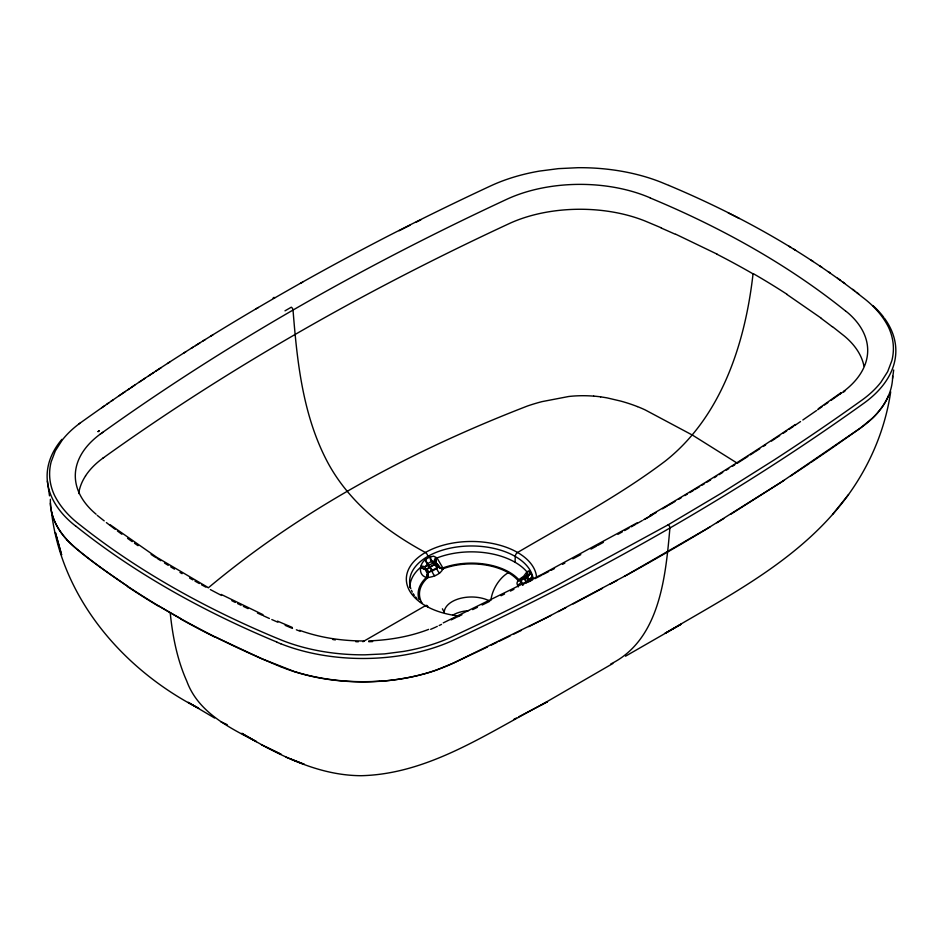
<?xml version="1.0" encoding="UTF-8"?>
<svg xmlns="http://www.w3.org/2000/svg" width="943" height="943" viewBox="0 0 943 943"><rect width="100%" height="100%" fill="white"/><g stroke="black" fill="none" stroke-linecap="round" stroke-linejoin="round"><path stroke-width="1.41" d="M421.91 603.037A52.042 30.046 0 0 1 427.945 577.493C423.254 569.442 445.438 569.124 435.725 562.947A3.536 1.768 49.8 0 1 434.841 561.875C432.035 559.67 425.812 564.456 425.187 567.45A3.536 2.287 71.5 0 0 425.764 568.712L426.625 569.749L426.095 571.564L427.238 572.153L431.835 571.352L437.623 567.969L438.542 566.036L440.192 568.04L443.01 568.794A52.042 30.046 0 0 1 517.943 580.381L520.359 580.44L521.986 578.743M428.334 572.012L427.945 577.493A9.619 5.552 0 0 1 426.472 577.411C417.619 575.289 419.458 563.266 425.776 559.34A57.099 42.447 21.8 0 1 429.925 556.948L433.591 556.17L436.998 557.95A61.625 35.575 0 0 1 526.913 571.859L528.705 570.88L530.367 572.484A57.099 35.103 -25.5 0 1 531.887 575.749L532.677 579.426M427.992 575.808L428.016 572.095L427.91 577.493C433.544 576.939 440.593 574.193 443.01 568.794A9.642 5.564 0 0 0 442.868 567.934L436.998 557.95A4.632 3.3 -60.6 0 0 437.128 563.938M427.981 576.456L427.933 577.493L428.004 572.79L427.981 574.311M515.067 562.264L515.243 556.441A3.3 1.91 -60 0 1 517.577 552.48C567.497 523.153 619.032 496.065 665.31 461.044C721.701 416.476 745.265 342.769 753.056 273.718M427.981 575.077L427.886 577.493M527.361 573.533C528.493 574.263 524.626 577.269 522.481 578.46M421.097 566.095A4.632 0.802 14.7 0 1 424.998 566.708L428.334 565.635A2.216 1.12 66.9 0 0 428.146 565.01L427.957 564.586A2.216 1.12 66.9 0 0 427.603 564.02A4.632 2.652 53.7 0 1 425.281 559.682M892.585 378.414L893.681 369.974M890.687 391.828C883.945 437.446 863.163 480.164 832.539 514.489C786.71 566.401 723.682 598.664 664.98 633.378L681.152 624.207L625.515 656.198M522.917 584.884L521.078 580.711A3.3 2.676 -11.4 0 1 524.284 578.365L527.632 576.409A4.632 3.654 -29.7 0 0 530.367 572.484M527.278 574.004L525.475 576.68M518.273 586.911L516.941 583.21L517.943 580.381C520.489 582.255 522.505 576.762 521.078 580.711M531.876 575.749A4.632 3.642 -20.1 0 1 529.035 579.438L526.17 582.42A3.3 2.475 -36.8 0 0 523.577 584.365M521.562 579.391L520.359 580.44L517.955 580.369A9.619 5.552 0 0 1 518.815 579.686L523.589 576.326L526.913 571.859A4.632 4.255 59.7 0 1 523.837 577.352M528.823 579.556L527.986 580.369M881.634 407.741L877.886 412.48M832.539 514.489L848.547 494.545M526.394 576.043L527.243 575.631L529.801 581.348M428.334 565.635L432.707 563.219L434.464 561.238A4.632 3.289 -35.5 0 1 435.984 557.502M420.849 566.649A4.632 0.825 25.8 0 0 423.313 568.275L426.625 569.749L427.179 569.159A5.811 2.263 -42.7 0 1 428.087 568.429L428.322 568.205A5.564 2.157 -42.7 0 1 429.607 567.486A2.499 1.438 0 0 0 429.878 567.344L434.499 564.68A2.499 1.438 0 0 0 434.735 564.515A5.564 1.78 -48.4 0 1 435.701 563.985L435.914 563.902A5.811 1.862 -48.4 0 1 436.491 563.784L435.525 561.226A4.632 3.277 -68.4 0 1 436.361 557.69M103.506 457.685L101.797 458.993A113.749 65.621 0.1 0 0 85.518 475.92M103.553 457.65L103.176 457.98C230.846 366.391 368.277 288.912 510.752 222.89A113.749 65.774 0 0 1 540.103 213.448A114.044 65.951 0 0 1 645.13 221.039L661.467 227.911M530.131 572.095A4.632 3.748 -32.8 0 1 527.502 576.114L526.607 576.751A2.216 1.78 -12.6 0 0 526.288 577.257L528.493 581.501M208.214 587.902C302.833 508.701 412.845 450.282 527.585 405.961A141.58 81.735 0 0 1 542.036 401.624L568.664 396.508A72.352 41.763 0 0 1 575.336 395.93A76.56 44.191 0 0 1 593.701 396.143M96.115 514.218L94.866 513.157A116.849 67.46 0 0 1 100.017 434.299C227.652 342.651 365.071 265.124 507.487 198.961A116.908 67.495 0 0 1 648.466 197.122L650.34 197.865M100.029 434.31L100.701 433.815M831.243 400.221L841.958 392.606M78.988 423.831L79.742 423.289M840.213 393.844L841.616 392.854M818.3 408.743L840.838 392.842M824.477 404.995L827.86 402.614M101.384 433.297L102.787 432.318M817.675 409.745L822.213 406.574M101.785 407.718L104.838 405.584M816.544 410.535L802.835 420M830.535 449.068L859.556 428.723L872.251 418.362A128.118 74.473 0.7 0 0 877.909 412.492M106.889 404.17L108.94 402.744M829.734 449.622L811.345 462.176M110.991 401.329L113.054 399.903M119.242 395.659L125.454 391.428M521.644 578.99L521.279 579.815C521.019 578.024 520.925 584.118 522.87 585.155M794.772 425.482L800.536 421.568M127.529 390.013L129.604 388.61M130.653 387.903L134.825 385.098M788.996 429.395L793.617 426.271M783.185 433.297L786.674 430.951M809.754 463.249L790.493 476.097M139.01 382.292L141.096 380.889M777.362 437.175L779.696 435.619M142.145 380.194L145.305 378.096M771.515 441.053L776.195 437.953M148.452 375.998L153.733 372.52M795.385 424.491C748.105 456.271 699.871 486.635 650.552 515.161M155.854 371.129L161.147 367.664M763.288 446.452L765.645 444.919M784.01 480.376L730.589 514.371M755.025 451.838L759.752 448.774M167.536 363.503L169.669 362.124M750.274 454.903L753.846 452.605M747.905 456.436L737.167 463.308M183.602 353.189L185.759 351.822M191.158 348.403L193.315 347.036M732.369 466.349L734.762 464.828M195.484 345.68L199.822 342.957M726.358 470.133L728.762 468.624M719.108 474.659L722.739 472.396M203.087 340.918L205.268 339.563M714.264 477.677L716.692 476.168M210.725 336.179L212.918 334.836M706.967 482.179L710.621 479.928M702.087 485.173L704.527 483.676M716.857 522.787L723.741 518.591M694.732 489.641L699.635 486.659M689.816 492.611L693.506 490.384M709.938 526.984L624.337 576.409M684.889 495.582L687.353 494.097M668.835 185.441L660.843 182.14A142.758 82.418 0 0 0 577.941 167.701L558.456 168.632L539.443 171.096A142.322 82.171 0 0 0 492.47 185.076L488.733 186.797A2764.664 1596.157 0 0 0 386.394 236.929C312.145 275.297 239.605 316.919 169.375 362.23A2764.97 1596.334 0 0 0 82.418 421.427L80.909 422.499A142.216 82.1 0 0 0 62.049 440.334L55.319 450.895L51.158 461.858A142.77 82.43 0 0 0 54.517 495.381C60.564 507.417 69.923 517.377 80.638 525.404A879.324 507.676 0 0 0 274.154 637.091L282.157 640.38A142.758 82.418 0 0 0 365.059 654.819L384.544 653.888L403.557 651.424A142.322 82.171 0 0 0 450.53 637.456L454.267 635.723A2764.664 1596.157 0 0 0 556.606 585.591L668.163 524.803L721.701 492.977L773.625 460.29A2764.97 1596.334 0 0 0 860.582 401.093L862.091 400.021A142.216 82.1 0 0 0 880.951 382.186L887.681 371.625L891.842 360.674A142.758 82.418 0 0 0 888.483 327.138C882.436 315.103 873.077 305.143 862.362 297.116A879.324 507.676 0 0 0 668.846 185.429M678.701 499.283L681.176 497.798M668.764 505.165L674.988 501.487M612.867 663.507L540.999 705.128M256.166 308.797L258.417 307.477M662.528 508.831L667.514 505.896M284.986 310.848L291.281 307.206A2.475 1.426 60 0 1 293.025 310.035C297.104 361.369 302.632 414.095 326.679 460.479C347.967 501.558 385.463 530.85 425.423 552.492A3.3 1.91 60 0 1 427.757 556.441M656.269 512.485L649.975 516.127A2.475 1.426 60 0 1 651.719 515.314L645.13 519.11M643.385 519.911L648.878 516.752M636.784 523.695L642.289 520.548M362.878 641.735L425.423 605.701A3.3 1.91 -60 0 1 427.757 606.95M631.256 526.831L635.676 524.32M624.596 530.579L629.04 528.08M300.44 283.372L302.738 282.087M617.924 534.316L622.38 531.828M637.138 522.846L542.378 574.169L443.234 622.899M597.756 545.443L603.379 542.366M590.99 549.132L596.624 546.068M609.779 584.377L617.064 580.405M602.483 588.326L573.132 603.933M580.794 554.625L572.825 558.881M562.547 564.327L564.833 563.124M513.723 719.45L516.351 718.071M518.909 716.727L547.423 701.745C488.733 732.027 429.961 773.991 361.322 775.7C317.991 775.594 278.185 754.86 241.797 733.312L256.413 741.622C228.878 727.548 198.16 712.248 186.797 681.188C177.143 659.605 172.593 636.112 170.2 612.702A879.666 507.864 0 0 1 76.878 549.132A141.945 81.947 0 0 1 50.403 503.102M520.878 580.169L517.966 580.358L520.854 580.181M551.066 570.338L554.519 568.535M558.374 611.594L565.765 607.775M543.003 574.523L548.767 571.541M534.893 578.696L541.848 575.124M527.939 582.244L532.571 579.874M550.971 615.402L528.787 626.647M399.125 230.74L409.969 225.271M510.422 591.072L513.935 589.316M416.016 222.253L420.849 219.837M501.039 595.752L504.564 593.996M513.935 634.038L521.373 630.348M510.187 635.888L498.764 641.488M489.252 601.551L482.144 605.017M496.902 642.395L491.291 645.106M472.655 609.614L477.406 607.327M487.484 646.945L454.113 662.799L436.185 670.119A128.118 74.98 0.3 0 1 426.024 673.396L417.784 675.542A144.951 83.397 -0.1 0 1 396.697 679.514A141.544 81.77 0 0 1 379.628 681.353M457.143 617.04L461.917 614.765M451.143 619.881L455.94 617.606M439.12 625.527L441.524 624.396M436.397 626.789L437.304 626.364M525.098 576.904L524.32 577.21M529.188 579.733L528.351 580.511A2.216 1.686 -36.3 0 0 528.056 581.065L528.646 580.157A2.216 1.686 -36.3 0 1 529.188 579.733A4.632 3.524 -17.8 0 0 532.041 576.208M610.769 663.99C659.994 639.672 665.617 576.338 669.907 528.045A2.475 1.426 60 0 0 668.163 524.803M526.571 583.139L526.17 582.42A2.499 1.438 0 0 1 526.053 582.22L524.355 578.578A2.487 1.438 0 0 1 524.284 578.365L523.978 577.316A5.788 1.226 81.2 0 1 524.744 578.295L526.618 582.35M428.641 629.382C409.557 636.737 389.188 640.132 368.796 640.886M527.42 576.527L526.713 577.151A2.216 1.745 -24.9 0 0 526.406 577.717M364.198 640.969C342.274 640.981 320.278 637.798 299.603 630.325M438.778 566.566L440.192 568.04L443.01 568.782L440.192 568.016L438.778 566.566L440.192 568.016L443.01 568.77L440.192 568.04L438.542 566.036M425.493 569.313L426.554 569.655M443.01 568.759L440.192 568.028L438.542 566.012M519.204 580.605L517.978 580.358M296.173 672.265L261.883 658.78L215.358 636.996M426.366 570.161L420.448 567.497A61.625 35.575 0 0 0 409.875 587.477M291.081 759.174L304.188 764.29L286.083 757.182M280.755 643.786L276.712 642.124M277.525 621.142L292.189 627.378M675.73 234.218L717.116 254.15M220.839 721.737L227.263 724.672M263.085 614.718L221.192 594.42M261.447 744.781L281.049 754.247L266.468 747.186M423.313 568.275L425.069 569.136M181.304 619.009L159.284 606.29M207.743 587.312L156.715 557.289L110.272 524.838M214.615 718.047L188.128 702.335L198.702 708.299C123.262 669.707 61.401 598.027 51.488 511.754M433.155 562.841A2.216 1.414 52.3 0 0 432.896 562.264L432.648 561.875A2.216 1.414 52.3 0 0 432.177 561.368A4.632 2.676 66.3 0 1 430.491 556.676M786.957 294.475L821.494 318.369M128.118 586.629C107.196 571.941 85.294 558.008 67.036 539.974M737.402 463.284L692.645 435.218L645.153 409.899A123.109 71.079 0 0 0 637.433 406.586M431.529 571.093A3.3 1.615 66.8 0 0 429.607 567.486L428.876 565.435A2.216 1.285 60 0 0 428.652 564.798L427.969 563.796A4.632 2.746 56.6 0 1 425.776 559.34M832.421 326.608L844.339 336.038A114.044 65.88 -0.1 0 1 863.941 366.061M75.758 526.17L72.882 523.837A145.022 83.727 0 0 1 61.908 439.367M845.836 311.155L848.134 313.017A116.849 67.472 0 0 1 842.995 391.875M427.603 564.02L428.146 565.01M436.75 563.761L436.173 563.148M432.896 562.264L432.177 561.368M428.652 571.929L427.179 569.159A5.788 3.336 -60 0 1 429.265 567.285L434.405 564.327A5.788 3.336 -60 0 1 436.491 563.784A3.3 3.206 55.4 0 1 438.483 566.26M442.408 608.801L444.094 612.019M428.652 564.798L428.134 563.973M435.984 562.83L435.525 561.226M47.386 481.036L49.508 495.829M490.914 600.349A24.789 14.31 -60 0 1 508.301 572.684M444.224 611.936A27.312 15.772 0 0 1 461.056 598.192A27.312 15.772 0 0 1 489.782 601.045M419.046 599.595A53.362 30.813 0 0 1 426.472 577.411A4.632 0.66 -84.2 0 0 427.238 572.153M522.021 579.061A4.632 2.888 55.5 0 1 518.815 579.686A53.362 30.813 0 0 0 442.868 567.934A4.632 3.725 -17 0 1 438.495 565.659M421.804 602.978A61.861 35.716 0 0 1 420.059 601.54M416.936 598.534A61.861 35.716 0 0 1 415.568 596.966M414.342 595.363A61.861 35.716 0 0 1 413.246 593.725M412.303 592.063A61.861 35.716 0 0 1 411.49 590.377M410.818 588.668A61.861 35.716 0 0 1 462.424 546.362A61.861 35.716 0 0 1 533.066 578.2M527.396 573.073A4.632 4.302 73.8 0 0 527.255 571.753L527.455 571.658A4.632 3.937 25.7 0 1 526.819 575.525L526.288 577.257L526.925 576.456A2.216 1.78 -12.6 0 1 527.502 576.114M439.65 573.002A4.632 2.652 59.4 0 1 436.868 568.417L436.786 568.181A3.3 1.91 60 0 0 434.499 564.68M434.888 575.749A4.632 2.699 60.6 0 1 432.177 571.128L432.165 570.857A3.3 1.91 60 0 0 429.878 567.344M458.864 616.003A65.161 37.626 0 0 1 406.763 574.806A65.161 37.626 0 0 1 473.681 541.494A65.161 37.626 0 0 1 536.591 577.305M637.421 406.598A124.57 71.892 0 0 0 620.73 401.093L607.457 397.97A75.593 43.519 0 0 0 600.62 396.885M593.713 396.107A79.141 45.735 0 0 1 600.632 396.85M67.201 539.926A142.004 81.876 0.1 0 1 50.403 499.271M158.978 606.467A879.666 508.006 0 0 1 127.812 586.782M280.307 666.583A879.666 507.864 0 0 1 170.188 612.702M888.577 395.565A144.951 83.621 -0.1 0 1 881.646 407.741M892.632 376.033A141.945 81.947 0 0 1 861.265 427.474L780.851 482.439L706.566 529.023A2652.411 1531.361 0 0 1 627.779 574.511L547.164 617.347L451.945 663.766A141.945 81.947 0 0 1 280.33 666.56M379.581 681.152A142.122 81.852 0.1 0 1 296.326 672.1M215.051 637.197A879.666 508.018 0 0 1 180.997 619.186M437.328 567.757A3.3 2.169 52.2 0 0 434.735 564.515L432.707 563.219A2.216 1.285 60 0 0 431.811 561.58A4.632 2.593 63.3 0 1 429.925 556.948M526.371 576.032A3.536 2.416 -17.2 0 1 525.322 576.798L523.931 577.305A3.3 3.159 64.6 0 0 521.514 579.108M517.389 585.025A4.632 3.619 -24.4 0 0 521.161 581.454L521.22 581.242A3.3 2.605 -24.9 0 1 524.355 578.578M523.141 584.259A3.3 2.605 -24.9 0 1 526.053 582.22M452.97 615.013A26.204 15.123 0 0 1 468.565 610.675M280.79 643.763A145.033 83.738 0 0 0 452.062 640.804C596.035 573.992 734.962 495.712 864.012 403.132A145.022 83.727 0 0 0 884.393 318.192M276.829 642.03A882.106 509.149 0 0 1 75.864 526.123M273.152 298.177A2.475 1.426 60 0 1 274.837 297.717M728.208 212.882A882.106 509.42 0 0 1 739.3 218.505M788.831 246.158A882.106 509.42 0 0 1 791.094 247.537M793.346 248.905A882.106 509.42 0 0 1 795.597 250.296M811.074 260.103A882.106 509.42 0 0 1 813.243 261.517M819.715 265.808A882.106 509.42 0 0 1 821.848 267.246M828.202 271.584A882.106 509.42 0 0 1 830.3 273.034M837.561 278.161A882.106 509.42 0 0 1 840.649 280.377M842.688 281.851A882.106 509.42 0 0 1 844.716 283.336M852.743 289.324A882.106 509.42 0 0 1 854.735 290.833M856.704 292.342A882.106 509.42 0 0 1 858.672 293.862M872.853 305.556A145.022 83.727 0 0 1 883.615 317.143M650.21 197.971A853.922 492.906 0 0 1 845.458 310.942M292.495 628.427A853.922 493.118 0 0 1 285.151 625.339M277.855 622.203A853.922 493.118 0 0 1 271.808 619.551M269.403 618.478A853.922 493.118 0 0 1 263.415 615.779M262.225 615.237A853.922 493.118 0 0 1 257.463 613.056M248.044 608.624A853.922 493.118 0 0 1 243.377 606.384M241.043 605.253A853.922 493.118 0 0 1 237.577 603.555M235.267 602.412A853.922 493.118 0 0 1 231.825 600.691M221.57 595.481A853.922 493.118 0 0 1 210.348 589.564M205.916 587.171A853.922 493.118 0 0 1 201.507 584.754M199.327 583.54A853.922 493.118 0 0 1 194.965 581.1M192.796 579.874A853.922 493.118 0 0 1 189.567 578.024M182.082 573.674A853.922 493.118 0 0 1 179.96 572.425M174.479 569.148A853.922 493.118 0 0 1 170.718 566.861M168.231 565.328A853.922 493.118 0 0 1 164.506 563.03M160.817 560.696A853.922 493.118 0 0 1 157.139 558.362M155.925 557.584A853.922 493.118 0 0 1 151.08 554.437M138.008 545.667A853.922 493.118 0 0 1 134.495 543.239M132.173 541.624A853.922 493.118 0 0 1 127.576 538.359M121.883 534.257A853.922 493.118 0 0 1 117.392 530.944M115.164 529.282A853.922 493.118 0 0 1 106.37 522.575M104.202 520.878A853.922 493.118 0 0 1 97.235 515.349M435.513 627.213A116.861 67.46 0 0 1 430.68 629.299M372.638 641.57A116.861 67.46 0 0 1 368.76 641.712M358.352 641.747A116.861 67.46 0 0 1 355.77 641.676M335.366 639.896A116.861 67.46 0 0 1 332.855 639.531M300.063 631.209A116.861 67.46 0 0 1 296.361 629.783M716.986 254.233A849.667 491.067 -0.1 0 1 752.927 273.788M661.255 228.065A855.124 493.448 0 0 1 675.53 234.371M753.245 273.611A849.667 491.327 -0.1 0 1 787.146 294.369M821.282 318.463A855.124 493.613 0 0 1 832.209 326.691M78.693 493.566A114.044 65.81 0.1 0 1 85.542 475.932M99.145 430.857L98.084 431.611L99.145 430.857M844.209 391.416L843.514 391.911L844.916 390.921L844.209 391.416M56.274 535.707L55.401 532.618L61.625 554.932L56.274 535.707"/></g></svg>
